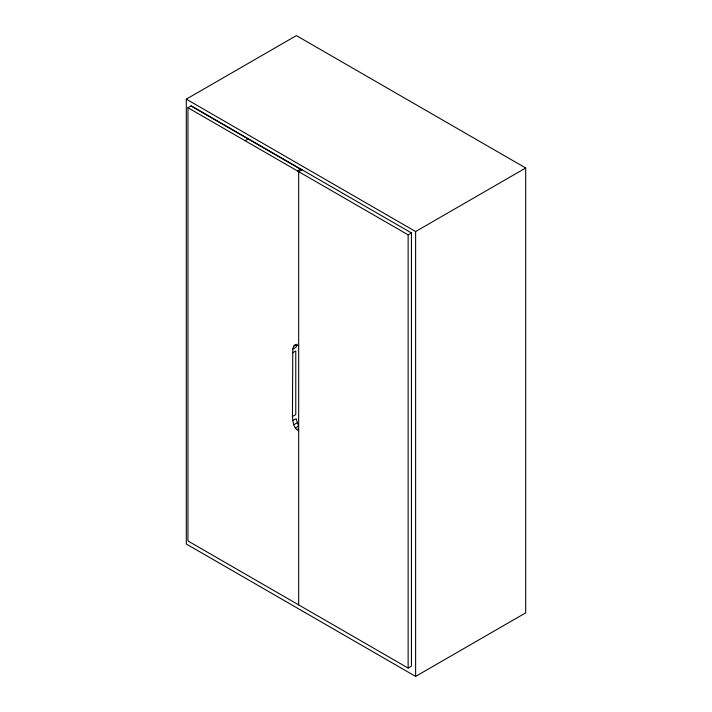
<?xml version="1.0" encoding="UTF-8"?>
<svg xmlns="http://www.w3.org/2000/svg" width="712" height="712" viewBox="0 0 712 712"><rect width="100%" height="100%" fill="white"/><g stroke="black" fill="none" stroke-linecap="round" stroke-linejoin="round"><path stroke-width="1.07" d="M298.666 430.689C293.406 428.277 292.792 421.593 292.463 416.502L292.774 349.129L293.762 346.103L295.266 344.608L298.666 345.827M186.304 99.146L296.379 35.6L525.696 167.996L525.696 612.854L415.621 676.4L186.304 544.004L186.304 99.146L415.621 231.542L525.696 167.996M187.959 107.734L191.261 105.821L411.438 232.94L411.438 666.174L408.136 668.078L187.959 540.96L187.959 107.734L408.136 234.844L411.438 232.94M245.115 140.736L248.417 138.822M297.429 170.933L300.731 169.029M301.968 169.741L298.666 171.645L298.666 604.871M293.762 346.103L297.064 344.199L296.076 347.225L292.774 349.129M292.463 352.858L295.774 350.954L295.774 414.598L292.463 416.502M292.774 420.587L296.076 418.683L298.568 426.079L295.266 427.983M293.762 424.752L297.064 422.848M296.895 429.665L298.542 428.713M190.95 106.008L301.657 169.919M415.621 231.542L415.621 676.4M408.136 234.844L408.136 668.078"/></g></svg>
